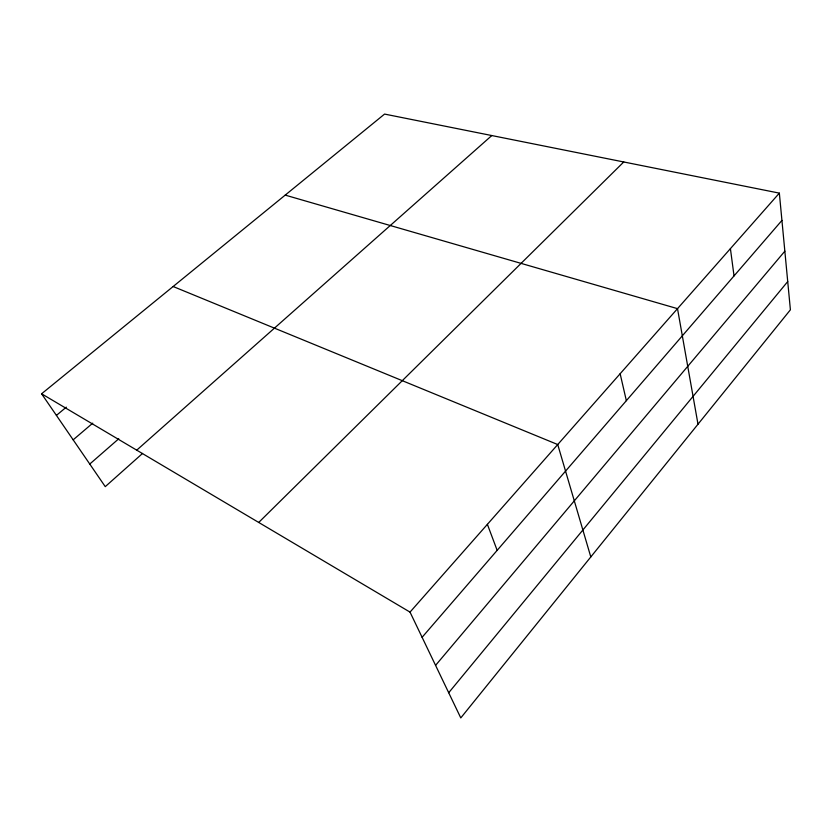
<?xml version="1.0" encoding="UTF-8"?>
<svg xmlns="http://www.w3.org/2000/svg" width="832" height="832" viewBox="0 0 832 832"><rect width="100%" height="100%" fill="white"/><g stroke="black" fill="none" stroke-linecap="round" stroke-linejoin="round"><path stroke-width="1.25" d="M448.698 692.744L787.727 281.549M435.573 665.371L784.846 251.181M422.105 637.302L781.934 220.418M779.345 193.128L790.4 309.806L460.782 717.922L410.02 612.113L779.345 193.128L384.571 114.078L41.6 393.786L105.258 486.647L142.563 453.43M258.721 522.444L623.761 161.97M136.729 450.164L491.806 135.543M89.762 464.048L118.768 438.755M73.164 439.837L92.747 423.155M56.41 415.397L66.321 407.15M285.21 195.114L677.508 308.651L697.996 424.206M173.139 286.52L557.731 444.548L590.803 556.941M41.6 393.786L410.02 612.113M487.386 524.347L497.162 550.347M620.142 373.734L626.35 400.67M730.413 248.643L734.032 275.912"/></g></svg>
